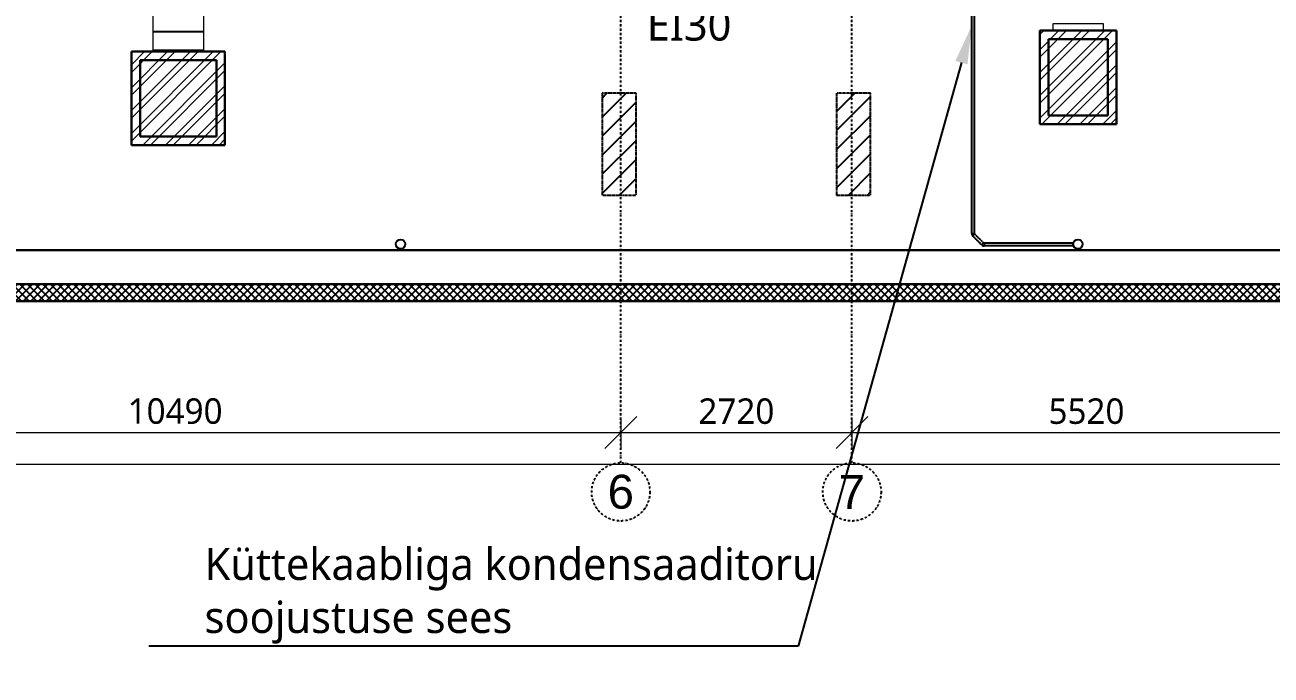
# Model space of a CAD drawing. Header units: millimetres. Extents: x 83708 to 840243643, y 645190 to 956201.
# Drawn here: x 341432 to 356096, y 846030 to 853688 of the extents above; entities that cross this region are included whole.
import ezdxf
from ezdxf import colors
from ezdxf.entities.mleader import LeaderData, LeaderLine
from ezdxf.math import Vec2, Vec3

# ---------------------------------------------------------------- set-up
doc = ezdxf.new("R2010")
doc.units = ezdxf.units.MM
doc.header["$PDMODE"] = 2
doc.header["$PDSIZE"] = 5
for name, pattern in [('DASHDOTX2', [50.8, 25.4, -12.7, 0, -12.7]), ('DASHED', [0.75, 0.5, -0.25]), ('UnderFloor', [7.5, 6, -1.5])]:
    doc.linetypes.add(name, pattern=pattern)
for name, color, linetype, lineweight in [('!ESP_EI60 tuletõkkesektsioon', 1, 'DASHED', 30), ('!ESP_Fassaad', 7, 'Continuous', 9), ('!ESP_Konstruktsioon lõikes', 7, 'Continuous', 30), ('!ESP_Uus konstruktsioon', 6, 'Continuous', 9), ('Sein', 7, 'Continuous', 9)]:
    doc.layers.add(name, color=color, linetype=linetype, lineweight=lineweight)
for name, color, linetype in [('!ESP_Lammutatav', 150, 'DASHED'), ('!ESP_Mineraalvill', 1, 'Continuous'), ('!ESP_Mõõt', 252, 'Continuous'), ('!ESP_Teljed', 30, 'DASHDOTX2'), ('DUCT-V-1-COMPONENT', 7, 'Continuous'), ('SEWER-PIPE-S1', 7, 'Continuous')]:
    doc.layers.add(name, color=color, linetype=linetype)
doc.styles.add('2.5_ISO', font='arial.ttf', dxfattribs={"height": 2.5})
doc.styles.add('Annotative', font='malgunsl.ttf', dxfattribs={"height": 2})
doc.styles.add('Arial', font='arial.ttf')
doc.styles.get("Standard").update_dxf_attribs({"font": 'arial.ttf', "height": 2})
doc.dimstyles.new('Annotative', dxfattribs={"dimtxt": 2.5, "dimasz": 2.5, "dimexe": 1.25, "dimexo": 0.625, "dimtad": 1, "dimdec": 0, "dimrnd": 5, "dimtxsty": 'Annotative', "dimblk": 'OBLIQUE', "dimcen": 0, "dimdle": 1, "dimadec": 0, "dimazin": 0, "dimtfac": 1, "dimtdec": 0, "dimtmove": 0, "dimatfit": 3, "dimfxl": 1, "dimfxlon": 1, "dimarcsym": 1})

# ---------------------------------------------------------------- blocks, each defined once
blk = doc.blocks.new('A$Cef77760f')
at = {"layer": '!ESP_Teljed'}
for points in [[(-8239.917583643924, -2103.927832641639), (-8239.917583643924, 11874.65684488881)], [(-5519.917583643924, -2103.927832641639), (-5519.917583643924, 11874.65684488881)], [(1499.768248011358, 0), (-42299.66884773294, 0)]]:
    blk.add_lwpolyline(points, dxfattribs=at)
for centre in [(-8239.917583643924, -2446.256255086046), (-5519.917583643924, -2446.256255086046)]:
    blk.add_circle(centre, 342.3284224444069, dxfattribs=at)
at = {"layer": '!ESP_Teljed', "char_height": 400, "width": 684.6568448888138, "attachment_point": 5, "style": 'Arial'}
for s, insert in [('6', (-8239.917583643924, -2446.256255086046)), ('7', (-5519.917583643924, -2446.256255086046))]:
    blk.add_mtext(s, dxfattribs=dict(at, insert=insert))
blk = doc.blocks.new('A$C98a65306')
at = {"layer": '!ESP_Mineraalvill'}
h = blk.add_hatch(dxfattribs=at)
h.set_pattern_fill('ANSI37', color=256, scale=20)
h.set_pattern_definition([(45, (-94948.14549443964, 83.68734296737239), (-44.90128060534577, 44.90128060534577), []), (135, (-94948.14549443964, 83.68734296737239), (-44.90128060534577, -44.90128060534576), [])])
h.paths.add_polyline_path([(40000, -10840), (34480.08241635608, -10840), (34480.08241635608, -11040), (40200, -11040), (40200, 200), (40200, 850), (39420, 850), (39420, 200), (26900, 200), (26900, 850), (26280, 850), (26280, 200), (13800, 200), (13800, 850), (13180, 850), (13180, 200), (580, 200), (580, 849.7493866438745), (-200, 849.7493866438745), (-200, -11040), (8175, -11040.00000000012), (8175, -10840.00000000012), (400, -10840), (0, -10840), (0, 0), (0, 800), (530, 800), (530, -3.492459654808044e-10), (3639.999999997905, -2.328306436538696e-09), (13230, -1.746229827404022e-09), (13230, 800), (13750, 800), (13750, 0), (26330, 0), (26330, 800), (26850, 800), (26850, 0), (39470, 0), (39470, 800), (40000, 800), (40000, 0)])
h.paths.add_polyline_path([(21270, -11040.00000000012), (21270, -10840.00000000012), (8175, -10840), (8175, -11040)], flags=17)
h.paths.add_polyline_path([(34480.08241635608, -11040.00000000012), (34480.08241635608, -10840.00000000012), (21270, -10840), (21270, -11040)], flags=17)
at = {"layer": '!ESP_Konstruktsioon lõikes'}
for points in [[(8175, -11040.00000000012), (-200, -11040), (-200, 849.7493866438745), (580, 849.7493866438745), (580, 200), (13180, 200), (13180, 850), (13800, 850), (13800, 200), (26280, 200), (26280, 850), (26900, 850), (26900, 200), (39420, 200), (39420, 850), (40200, 850), (40200, 200), (40200, -11040), (-200, -11040)], [(400, -10440), (39600, -10440)], [(400, -10840), (40000, -10840)]]:
    blk.add_lwpolyline(points, dxfattribs=at)
blk.add_lwpolyline([(0, 0), (40000, 0), (40000, -10840), (0, -10840)], close=True, dxfattribs=at)
at = {"lineweight": 0}
blk.add_blockref('A$Cef77760f', (40000, -10840), dxfattribs=at)
blk = doc.blocks.new('A$C1fbf0a3d')
at = {"layer": '!ESP_Lammutatav'}
h = blk.add_hatch(dxfattribs=at)
h.set_pattern_fill('ANSI31', color=256, scale=50)
h.set_pattern_definition([(45, (-317114.1317933066, -855792.5411433779), (-112.2532015133644, 112.2532015133644), [])])
h.paths.add_polyline_path([(-400, -1200.000011848286), (0, -1200.000011848286), (0, 0), (-400, 0)])
blk.add_lwpolyline([(-400, -1200.000011848286), (0, -1200.000011848286), (0, 0), (-400, 0)], close=True, dxfattribs=at)
blk = doc.blocks.new('A$C2928117b')
for p in [(249.8781045963988, 1850.000000000116), (3009.960520952474, 1850.000000000116)]:
    blk.add_blockref('A$C1fbf0a3d', p)
blk = doc.blocks.new('_Oblique')
at = {"color": 0, "linetype": 'ByBlock', "lineweight": -2}
blk.add_line((-0.5, -0.5), (0.5, 0.5), dxfattribs=at)
blk = doc.blocks.new('*D840')
at = {"layer": '!ESP_Mõõt', "color": 0, "lineweight": -2, "transparency": 16777216}
for p, q in [((21270, -12435.27788825519), (21270, -12772.77788825519)), ((31760.08241635608, -12435.27788825519), (31760.08241635608, -12772.77788825519)), ((21120, -12585.27788825519), (31910.08241635608, -12585.27788825519))]:
    blk.add_line(p, q, dxfattribs=at)
at = {"layer": 'Defpoints', "color": 0, "transparency": 16777216}
for p in [(31760.08241635608, -11877.75504545914), (21270, -11914.41598646343), (31760.08241635608, -12585.27788825519)]:
    blk.add_point(p, dxfattribs=at)
at = {"layer": '!ESP_Mõõt', "color": 0, "lineweight": -2, "transparency": 16777216, "xscale": 375, "yscale": 375, "zscale": 375, "rotation": 180}
blk.add_blockref('_Oblique', (21270, -12585.27788825519), dxfattribs=at)
at = {"layer": '!ESP_Mõõt', "color": 0, "lineweight": -2, "transparency": 16777216, "xscale": 375, "yscale": 375, "zscale": 375}
blk.add_blockref('_Oblique', (31760.08241635608, -12585.27788825519), dxfattribs=at)
at = {"layer": '!ESP_Mõõt', "color": 0, "lineweight": 0, "transparency": 16777216, "insert": (26515.04120817804, -12335.51157282351), "char_height": 300, "attachment_point": 5, "style": 'Annotative'}
blk.add_mtext('10490', dxfattribs=at)
blk = doc.blocks.new('*D826')
at = {"layer": '!ESP_Mõõt', "color": 0, "lineweight": -2, "transparency": 16777216}
for p, q in [((31760.08241635608, -12435.27788825519), (31760.08241635608, -12772.77788825519)), ((34480.08241635608, -12435.27788825519), (34480.08241635608, -12772.77788825519)), ((31610.08241635608, -12585.27788825519), (34630.08241635608, -12585.27788825519))]:
    blk.add_line(p, q, dxfattribs=at)
at = {"layer": 'Defpoints', "color": 0, "transparency": 16777216}
for p in [(31760.08241635608, -11877.75504545914), (34480.08241635608, -11787.15472081024), (34480.08241635608, -12585.27788825519)]:
    blk.add_point(p, dxfattribs=at)
at = {"layer": '!ESP_Mõõt', "color": 0, "lineweight": -2, "transparency": 16777216, "xscale": 375, "yscale": 375, "zscale": 375, "rotation": 180}
blk.add_blockref('_Oblique', (31760.08241635608, -12585.27788825519), dxfattribs=at)
at = {"layer": '!ESP_Mõõt', "color": 0, "lineweight": -2, "transparency": 16777216, "xscale": 375, "yscale": 375, "zscale": 375}
blk.add_blockref('_Oblique', (34480.08241635608, -12585.27788825519), dxfattribs=at)
at = {"layer": '!ESP_Mõõt', "color": 0, "lineweight": 0, "transparency": 16777216, "insert": (33120.08241635608, -12336.32734440747), "char_height": 300, "attachment_point": 5, "style": 'Annotative'}
blk.add_mtext('2720', dxfattribs=at)
blk = doc.blocks.new('*D827')
at = {"layer": '!ESP_Mõõt', "color": 0, "lineweight": -2, "transparency": 16777216}
for p, q in [((34480.08241635608, -12435.27788825519), (34480.08241635608, -12772.77788825519)), ((40000, -12435.27788825519), (40000, -12772.77788825519)), ((34330.08241635608, -12585.27788825519), (40150, -12585.27788825519))]:
    blk.add_line(p, q, dxfattribs=at)
at = {"layer": 'Defpoints', "color": 0, "transparency": 16777216}
for p in [(34480.08241635608, -11787.15472081024), (40000, -12022.71582724852), (40000, -12585.27788825519)]:
    blk.add_point(p, dxfattribs=at)
at = {"layer": '!ESP_Mõõt', "color": 0, "lineweight": -2, "transparency": 16777216, "xscale": 375, "yscale": 375, "zscale": 375, "rotation": 180}
blk.add_blockref('_Oblique', (34480.08241635608, -12585.27788825519), dxfattribs=at)
at = {"layer": '!ESP_Mõõt', "color": 0, "lineweight": -2, "transparency": 16777216, "xscale": 375, "yscale": 375, "zscale": 375}
blk.add_blockref('_Oblique', (40000, -12585.27788825519), dxfattribs=at)
at = {"layer": '!ESP_Mõõt', "color": 0, "lineweight": 0, "transparency": 16777216, "insert": (37240.04120817804, -12336.32734440747), "char_height": 300, "attachment_point": 5, "style": 'Annotative'}
blk.add_mtext('5520', dxfattribs=at)
blk = doc.blocks.new('*D833')
at = {"layer": '!ESP_Mõõt', "color": 0, "lineweight": -2, "transparency": 16777216}
for p, q in [((-200.0000000000001, -12812.21212535794), (-200.0000000000001, -13149.71212535794)), ((40200, -12812.21212535794), (40200, -13149.71212535794)), ((40350, -12962.21212535794), (-350.0000000000001, -12962.21212535794))]:
    blk.add_line(p, q, dxfattribs=at)
at = {"layer": 'Defpoints', "color": 0, "transparency": 16777216}
for p in [(-200, -11040), (40200, -11040), (-200.0000000000001, -12962.21212535794)]:
    blk.add_point(p, dxfattribs=at)
at = {"layer": '!ESP_Mõõt', "color": 0, "lineweight": -2, "transparency": 16777216, "xscale": 375, "yscale": 375, "zscale": 375, "rotation": 180}
blk.add_blockref('_Oblique', (-200.0000000000001, -12962.21212535794), dxfattribs=at)
at = {"layer": '!ESP_Mõõt', "color": 0, "lineweight": -2, "transparency": 16777216, "xscale": 375, "yscale": 375, "zscale": 375}
blk.add_blockref('_Oblique', (40200, -12962.21212535794), dxfattribs=at)
at = {"layer": '!ESP_Mõõt', "color": 0, "lineweight": 0, "transparency": 16777216, "insert": (20000, -12713.26158151022), "char_height": 300, "attachment_point": 5, "style": 'Annotative'}
blk.add_mtext('40400', dxfattribs=at)
blk = doc.blocks.new('*U783')
at = {"layer": 'SEWER-PIPE-S1', "color": 14, "linetype": 'Continuous', "lineweight": -3}
blk.add_line((97085.77375056746, 279612.4443971911, -150), (97085.77375056746, 279644.4443971911, -150), dxfattribs=at)
blk = doc.blocks.new('*U784')
at = {"layer": 'SEWER-PIPE-S1', "color": 14, "linetype": 'UnderFloor', "lineweight": -3}
for p, q in [((95889.82846958243, 279756.9103265842, -150), (95889.82846958243, 284049.1759515842, -150)), ((95921.82846958243, 279756.9103265842, -150), (95921.82846958243, 284049.1759515842, -150))]:
    blk.add_line(p, q, dxfattribs=at)
blk = doc.blocks.new('*U785')
at = {"layer": 'SEWER-PIPE-S1', "color": 14, "linetype": 'UnderFloor', "lineweight": -3}
for major_axis, end_param in [((-38.40000000002328, 0), 0.7853981633979844), ((-6.400000000023283, 0), 0.785398163399056)]:
    blk.add_ellipse((95928.22846958245, 279756.910414369, -150), major_axis=major_axis, ratio=1, start_param=0, end_param=end_param, dxfattribs=at)
at = {"layer": 'SEWER-PIPE-S1', "color": 14, "linetype": 'UnderFloor', "lineweight": -3, "extrusion": (0, 1, 0)}
blk.add_ellipse((95905.82846958243, 279756.910414369, -150), major_axis=(-16, 0), ratio=1, start_param=0, end_param=3.14159265358979, dxfattribs=at)
at = {"layer": 'SEWER-PIPE-S1', "color": 14, "linetype": 'UnderFloor', "lineweight": -3, "extrusion": (0.7071067811860928, -0.7071067811870023, 0)}
blk.add_ellipse((95912.38927768386, 279741.0712224704, -150), major_axis=(11.31370849897212, 11.31370849895757), ratio=1, start_param=0, end_param=3.14159265358979, dxfattribs=at)
blk = doc.blocks.new('*U786')
at = {"layer": 'SEWER-PIPE-S1', "color": 14, "linetype": 'UnderFloor', "lineweight": -3}
for p, q in [((96007.14158636285, 279623.6914967935, -150), (95901.07556918485, 279729.7575139715, -150)), ((96029.76900336082, 279646.3189137914, -150), (95923.70298618282, 279752.3849309694, -150))]:
    blk.add_line(p, q, dxfattribs=at)
blk = doc.blocks.new('*U787')
at = {"layer": 'SEWER-PIPE-S1', "color": 14, "linetype": 'UnderFloor', "lineweight": -3, "extrusion": (-0.7071067811860928, 0.7071067811870023, 0)}
blk.add_ellipse((96018.45529486182, 279635.0052052925, -150), major_axis=(-11.31370849897212, -11.31370849895757), ratio=1, start_param=0, end_param=3.14159265358979, dxfattribs=at)
at = {"layer": 'SEWER-PIPE-S1', "color": 14, "linetype": 'UnderFloor', "lineweight": -3}
for major_axis, end_param in [((-27.15290039754473, -27.15290039754473), 0.7853981633974484), ((-4.525483399585937, -4.525483399571385), 0.7853981633990562)]:
    blk.add_ellipse((96034.2944867604, 279650.8443971911, -150), major_axis=major_axis, ratio=1, start_param=0, end_param=end_param, dxfattribs=at)
at = {"layer": 'SEWER-PIPE-S1', "color": 14, "linetype": 'UnderFloor', "lineweight": -3, "extrusion": (1, 0, 0)}
blk.add_ellipse((96034.2944867604, 279628.4443971911, -150), major_axis=(0, 16.00000000005821), ratio=1, start_param=0, end_param=3.14159265358979, dxfattribs=at)
blk = doc.blocks.new('*U788')
at = {"layer": 'SEWER-PIPE-S1', "color": 14, "linetype": 'UnderFloor', "lineweight": -3}
for p, q in [((97085.77374268736, 279644.4443971911, -150), (96034.29449464049, 279644.4443971911, -150)), ((97085.77374268736, 279612.4443971911, -150), (96034.29449464049, 279612.4443971911, -150))]:
    blk.add_line(p, q, dxfattribs=at)
blk = doc.blocks.new('*U789')
at = {"layer": 'SEWER-PIPE-S1', "color": 7, "linetype": 'Continuous', "lineweight": -3}
for p, q in [((97139.13835909934, 279632.9486131218, 250), (97139.13835909934, 279632.9486131218, 249)), ((97139.13835909934, 279632.9486131218, 500), (97139.13835909934, 279632.9486131218, 499)), ((97139.13835909934, 279632.9486131218, 750), (97139.13835909934, 279632.9486131218, 749)), ((97139.13835909934, 279632.9486131218, 1000), (97139.13835909934, 279632.9486131218, 999)), ((97139.13835909934, 279632.9486131218, 1250), (97139.13835909934, 279632.9486131218, 1249)), ((97139.13835909934, 279632.9486131218, 1500), (97139.13835909934, 279632.9486131218, 1499)), ((97139.13835909934, 279632.9486131218, 1750), (97139.13835909934, 279632.9486131218, 1749)), ((97139.13835909934, 279632.9486131218, 2000), (97139.13835909934, 279632.9486131218, 1999)), ((97139.13835909934, 279632.9486131218, 2250), (97139.13835909934, 279632.9486131218, 2249)), ((97139.13835909934, 279632.9486131218, 2500), (97139.13835909934, 279632.9486131218, 2499))]:
    blk.add_line(p, q, dxfattribs=at)
blk = doc.blocks.new('*U790')
at = {"layer": 'SEWER-PIPE-S1', "color": 14, "linetype": 'Continuous', "lineweight": -3}
blk.add_circle((97139.13835909934, 279632.9486131218, 2700), 55, dxfattribs=at)
blk = doc.blocks.new('*U791')
at = {"layer": 'SEWER-PIPE-S1', "color": 7, "linetype": 'Continuous', "lineweight": -3}
blk.add_line((97139.13835909934, 279632.9486131218), (97139.13835909934, 279632.9486131218, -1), dxfattribs=at)
blk = doc.blocks.new('A$Ce6bbaba1')
at = {"layer": 'SEWER-PIPE-S1'}
for name in ['*U784', '*U785', '*U786', '*U787', '*U788', '*U790', '*U783', '*U789', '*U791']:
    blk.add_blockref(name, (-100000, -290000.0000877848), dxfattribs=at)
blk = doc.blocks.new('*U818')
at = {"layer": 'DUCT-V-1-COMPONENT', "lineweight": 30}
for p, q in [((1994.472494961334, 3714.254960086425), (1994.472494961334, 4814.254960086425)), ((1994.472494961334, 4814.254960086425), (3094.472494961334, 4814.254960086425)), ((2094.9724949613337, 3814.754960086425), (2094.9724949613337, 4713.754960086425)), ((2094.9724949613337, 4713.754960086425), (2993.972494961334, 4713.754960086425)), ((2993.972494961334, 4713.754960086425), (2993.972494961334, 3814.754960086425)), ((3094.472494961334, 4814.254960086425), (3094.472494961334, 3714.254960086425)), ((2993.972494961334, 3814.754960086425), (2094.9724949613337, 3814.754960086425)), ((3094.472494961334, 3714.254960086425), (1994.472494961334, 3714.254960086425))]:
    blk.add_line(p, q, dxfattribs=at)
blk.add_text('invento', height=1, dxfattribs=at).set_placement((2095.274756485072, 3815.08543158487))
blk = doc.blocks.new('*U817')
at = {"layer": 'DUCT-V-1-COMPONENT', "lineweight": 30}
for p, q in [((1994.472494961334, 3714.254960086425), (1994.472494961334, 4814.254960086425)), ((1994.472494961334, 4814.254960086425), (2894.472494961334, 4814.254960086425)), ((2094.9724949613337, 3814.754960086425), (2094.9724949613337, 4713.754960086425)), ((2094.9724949613337, 4713.754960086425), (2793.972494961334, 4713.754960086425)), ((2793.972494961334, 4713.754960086425), (2793.972494961334, 3814.754960086425)), ((2894.472494961334, 4814.254960086425), (2894.472494961334, 3714.254960086425)), ((2793.972494961334, 3814.754960086425), (2094.9724949613337, 3814.754960086425)), ((2894.472494961334, 3714.254960086425), (1994.472494961334, 3714.254960086425))]:
    blk.add_line(p, q, dxfattribs=at)
blk.add_text('invento', height=1, dxfattribs=at).set_placement((2095.274756485072, 3815.08543158487))
blk = doc.blocks.new('A$C4028c679')
at = {"layer": '!ESP_Uus konstruktsioon', "true_color": 0x00ff00}
h = blk.add_hatch(dxfattribs=at)
h.set_pattern_fill('ANSI32', color=3, scale=20)
h.set_pattern_definition([(45, (25711.61592524929, -6886.694663876551), (-134.7038418160373, 134.7038418160373), []), (45, (25801.41852524929, -6886.694663876551), (-134.7038418160373, 134.7038418160373), [])])
h.paths.add_polyline_path([(36692.34503793943, -7852.329815372243), (36692.34503793943, -8952.329815372243), (37592.34503793943, -8952.329815372243), (37592.34503793943, -7852.329815372243)])
h = blk.add_hatch(dxfattribs=at)
h.set_pattern_fill('ANSI32', color=3, scale=20)
h.set_pattern_definition([(45, (15221.10561713472, -7134.603259268799), (-134.7038418160373, 134.7038418160373), []), (45, (15310.90821713471, -7134.603259268799), (-134.7038418160373, 134.7038418160373), [])])
h.paths.add_polyline_path([(26001.83472982486, -8100.23841076449), (26001.83472982486, -9200.23841076449), (27101.83472982486, -9200.23841076449), (27101.83472982486, -8100.23841076449)])
for name, p in [('*U817', (34697.87254297809, -12666.58477545867)), ('*U818', (24007.36223486351, -12914.49337085092))]:
    blk.add_blockref(name, p)
blk = doc.blocks.new('A$Cb552d834')
at = {"true_color": 0x939598}
h = blk.add_hatch(dxfattribs=at)
h.set_pattern_fill('ANSI31', color=252, scale=70, angle=135)
h.set_pattern_definition([(180, (-392699.3857622303, -836377.3881594815), (-1.4210854715202e-14, -222.25), [])])
h.paths.add_polyline_path([(19619.91681828478, 2157.842121412745), (19019.91681828478, 2157.842121412745), (19019.88629503036, 600.1642907796195), (19619.88629503036, 600.1642907796195)])
h.paths.add_polyline_path([(27608.18668230425, 4058.165943019674), (27008.18668230425, 4058.165943019674), (27008.10717657162, 2758.033831544337), (27608.10717657162, 2758.033831544337)])
h.paths.add_polyline_path([(29085.05954209162, 967.8203503901605), (28486.88870045118, 967.8203503901605), (28486.85817719676, -311.9546916898107), (29086.85817719676, -311.9546916898107), (29086.87438389374, 367.5575910669286), (29085.05954209162, 367.5573156481842)])
h.paths.add_polyline_path([(28314.81043418008, -912.0200781230815), (27714.81043418008, -912.0200781230815), (27714.74505071749, -990.4238546293927), (28314.74505071749, -990.4238546293927)])
h.paths.add_polyline_path([(-3630.067203309038, 4058.165943019674), (-4230.067203309038, 4058.165943019674), (-4230.107845180435, 1741.985179067357), (-3630.107845180435, 1741.985179067357)])
h.paths.add_polyline_path([(-6165.239839760819, 1141.912988754688), (-6765.239839760819, 1141.912988754688), (-6765.280282615568, -1238.33245002164), (-6165.280282615568, -1238.33245002164)])
h.paths.add_polyline_path([(-2722.536519042274, 1141.923683497473), (-3322.536519042274, 1141.923683497473), (-3322.579383132572, -458.9111748347059), (-2722.579383132572, -458.9111748347059)])
h.paths.add_polyline_path([(959.6751323807403, 1141.935122271767), (359.6751323807403, 1141.935122271767), (359.6443823478767, -915.9334599364083), (959.6443823478767, -915.9334599364083)])
h.paths.add_polyline_path([(4519.75763576082, 1141.912988754688), (3919.75763576082, 1141.912988754688), (3919.717192906071, -1238.33245002164), (4519.717192906071, -1238.33245002164)])
h.paths.add_polyline_path([(6209.350729685626, 4058.165943019674), (5609.350729685626, 4058.165943019674), (5609.310087814229, 1741.985179067357), (6209.310087814229, 1741.985179067357)])
h.paths.add_polyline_path([(16730.6814310035, 4058.165943019674), (16130.6814310035, 4058.165943019674), (16130.6407891321, 1741.985179067357), (16730.6407891321, 1741.985179067357)])
h.paths.add_polyline_path([(17724.27518545766, 1141.912988754688), (17124.27518545766, 1141.912988754688), (17124.23474260292, -1238.33245002164), (17724.23474260292, -1238.33245002164)])
at = {"layer": '!ESP_Fassaad'}
for points in [[(17724.23474260292, -1238.33245002164), (17724.27518545766, 1141.912988754688), (17124.27518545766, 1141.912988754688), (17124.23474260292, -1238.33245002164)], [(28314.74505071749, -990.4238546293927), (28314.81043418008, -912.0200781230815), (27714.81043418008, -912.0200781230815), (27714.74505071749, -990.4238546293927)]]:
    blk.add_lwpolyline(points, close=True, dxfattribs=at)
blk = doc.blocks.new('*U799')
at = {"layer": 'SEWER-PIPE-S1', "color": 14, "linetype": 'Continuous', "lineweight": -3}
blk.add_circle((89168.63160410855, 279632.9486131218, 2700), 55, dxfattribs=at)
blk = doc.blocks.new('A$Cb56cea9a')
at = {"layer": '!ESP_Mõõt', "lineweight": 0}
for base, p1, p2, picture, middle in [((-200.0000000000001, -12962.21212535794), (40200, -11040), (-200, -11040), '*D833', (20000, -12713.26158151022)), ((31760.08241635608, -12585.27788825519), (21270, -11914.41598646343), (31760.08241635608, -11877.75504545914), '*D840', (26515.04120817804, -12335.51157282351)), ((34480.08241635608, -12585.27788825519), (31760.08241635608, -11877.75504545914), (34480.08241635608, -11787.15472081024), '*D826', (33120.08241635608, -12336.32734440747)), ((40000, -12585.27788825519), (34480.08241635608, -11787.15472081024), (40000, -12022.71582724852), '*D827', (37240.04120817804, -12336.32734440747))]:
    dim = blk.add_linear_dim(base=base, p1=p1, p2=p2, dimstyle='Annotative', dxfattribs=at)
    dim.commit()
    dim.dimension.update_dxf_attribs({"geometry": picture, "text_midpoint": middle})

msp = doc.modelspace()

# ---------------------------------------------------------------- block references
at = {"lineweight": 0}
for name, p in [('A$C98a65306', (316683.6904558848, 861473.4792858636)), ('A$Cb56cea9a', (316683.6904558848, 861473.4792858636)), ('A$C2928117b', (348373.8123512884, 851033.4792858636))]:
    msp.add_blockref(name, p, dxfattribs=at)
at = {"color": 6}
for name, p in [('A$C4028c679', (316683.6904558848, 861473.4792858636)), ('A$Cb552d834', (325811.2904431067, 854611.5733251207)), ('A$Ce6bbaba1', (356683.6904558848, 861473.4792858636))]:
    msp.add_blockref(name, p, dxfattribs=at)
at = {"layer": 'SEWER-PIPE-S1'}
for p in [(256683.6909591344, 571473.3490620203), (264654.1972108756, 571473.4791980787, -2700)]:
    msp.add_blockref('*U799', p, dxfattribs=at)

# ---------------------------------------------------------------- texts
at = {"layer": '!ESP_EI60 tuletõkkesektsioon', "insert": (348749.1267408763, 854503.6905215848, -850), "char_height": 375, "width": 1973.512610733393, "attachment_point": 1, "style": '2.5_ISO'}
msp.add_mtext('{\\fMalgun Gothic Semilight|b0|i0|c0|p34;PLK-02\\PEI30}', dxfattribs=at)

# ---------------------------------------------------------------- leaders
at = {"layer": 'Sein'}
ml = msp.add_multileader_mtext('Standard', dxfattribs=at)
ml.set_content('Küttekaabliga kondensaaditoru\\Psoojustuse sees', color=256, style='Annotative')
ml.set_leader_properties()
ml.build(insert=Vec2(0, 0))
ml.multileader.update_dxf_attribs({"text_left_attachment_type": 5, "text_right_attachment_type": 5, "dogleg_length": 0, "arrow_head_size": 450, "scale": 150})
ctx = ml.context
ctx.base_point, ctx.scale, ctx.char_height, ctx.arrow_head_size, ctx.landing_gap_size, ctx.plane_origin = Vec3(343545.9798173434, 846372.447858816, 850), 150, 375, 450, 0, Vec3(346705.6416394954, 867834.7958597922, 850)
ctx.left_attachment, ctx.right_attachment = 5, 5
notes = []
notes.append((ctx, [(1, (1, 1, 0), (350529.2395046309, 846372.447858816, 850), (-1, 0), 0, [(0, [(352573.5189254672, 853677.5812652514, 850)], 0, [])])]))
ctx.mtext.insert, ctx.mtext.flow_direction = Vec3(343545.9798173434, 847526.1698166678, 850), 5
for ctx, leaders in notes:
    for number, flags, end, landing, length, lines in leaders:
        leader = LeaderData()
        leader.index, (leader.has_last_leader_line, leader.has_dogleg_vector, leader.attachment_direction) = number, flags
        leader.last_leader_point, leader.dogleg_vector, leader.dogleg_length = Vec3(end), Vec3(landing), length
        for number, points, colour, breaks in lines:
            line = LeaderLine()
            line.index, line.vertices, line.color, line.breaks = number, Vec3.list(points), colors.encode_raw_color(colour), breaks
            leader.lines.append(line)
        ctx.leaders.append(leader)

doc.saveas('drawing.dxf')
